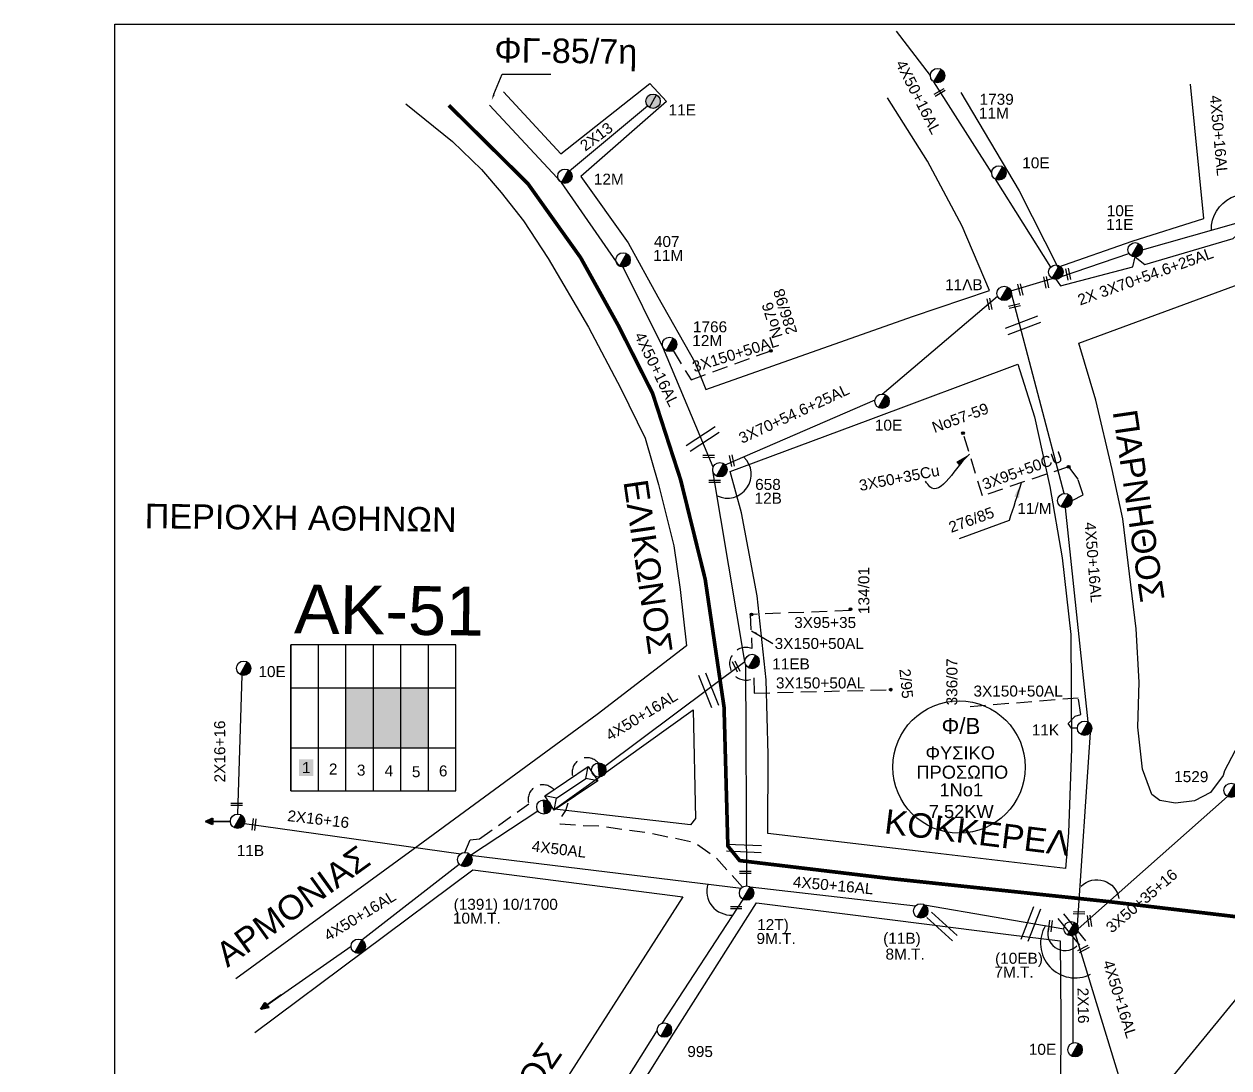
# Model space of a CAD drawing. Header units: millimetres. Extents: x 7657 to 9078, y 851 to 1875.
# Drawn here: x 7667.7 to 7864.9, y 1684.8 to 1855.7 of the extents above; entities that cross this region are included whole.
import ezdxf
from ezdxf import colors
from ezdxf.entities.mleader import LeaderData, LeaderLine
from ezdxf.enums import TextEntityAlignment as Align
from ezdxf.math import Vec2, Vec3

# ---------------------------------------------------------------- set-up
doc = ezdxf.new("R2010")
doc.units = ezdxf.units.MM
doc.linetypes.add('ACAD_ISO08W100', pattern=[36, 24, -3, 6, -3])
doc.linetypes.add('DASHED', pattern=[19.05, 12.7, -6.35])
for name, color, linetype in [('Eπιγραφές - Σχήματα', 7, 'Continuous'), ('Άγνωστα', 7, 'Continuous'), ('Ασφαλειοκιβώτια Χ.Τ 6 αναχωρήσεων', 7, 'Continuous'), ('Γέφυρες Εναέριου Δικτύου', 7, 'Continuous'), ('Γυμνά εναέρια ΧΤ (3Φ)   4x16AL', 7, 'Continuous'), ('Γυμνά εναέρια ΧΤ (3Φ)   4x50AL', 7, 'Continuous'), ('Γυμνά εναέρια ΧΤ και ΦΟΠ (3Φ)   4x50+16AL', 7, 'Continuous'), ('Επίτονοι', 7, 'Continuous'), ('Επιγραφές - Σχήματα', 7, 'Continuous'), ('Καλώδια ΧΤ   3x150+50AL', 7, 'DASHED'), ('Καλώδια ΧΤ   3x95+50CU', 7, 'DASHED'), ('Μηχανική τομή', 7, 'Continuous'), ('Στύλος Ξύλινος', 7, 'Continuous'), ('Στύλος Ξύλινος @ 1', 7, 'Continuous'), ('Στύλος ΦΜ', 7, 'Continuous'), ('Στύλος ΦΜ @ 1', 7, 'Continuous'), ('Συνδέσεις', 7, 'Continuous'), ('Συνεστραμμένα ΧΤ   3x70+54.6+25 AL', 7, 'SYN_LINE'), ('Τομή', 7, 'Continuous'), ('Υποσταθμός εναέριος 2 στύλων', 7, 'Continuous'), ('Υποσταθμός πόλεως', 7, 'Continuous'), ('Υπόβαθρο ΔΕΗ', 7, 'Continuous')]:
    doc.layers.add(name, color=color, linetype=linetype)
doc.styles.add('ar', font='ARIAL.TTF')
doc.styles.get("Standard").update_dxf_attribs({"font": 'ARIAL.TTF'})
doc.linetypes.add('SYN_LINE', pattern='A,0.5,-0.0001,["/\\/\\/\\/",Standard,S=0.1,R=0,X=0,Y=-0.05],-0.25', length=0.7501)
doc.dimstyles.new('ISO-25', dxfattribs={"dimtxt": 2.5, "dimasz": 2.5, "dimexe": 1.25, "dimexo": 0.625, "dimtad": 1, "dimtxsty": 'Standard', "dimcen": 2.5, "dimaunit": 2, "dimazin": 0, "dimtfac": 1, "dimtmove": 0, "dimatfit": 3, "dimfxl": 1, "dimarcsym": 0})

# ---------------------------------------------------------------- blocks, each defined once
blk = doc.blocks.new('ΥΠΑΡΧΩΝ ΤΣΙΜΕΝΤΕΝΙΟΣ ΣΤΥΛΟΣ')
at = {"layer": 'Στύλος ΦΜ'}
blk.add_hatch(color=7, dxfattribs=at).paths.add_polyline_path([(-1.29, -2.28, 0.574793), (2.62, 0, 0.268822), (1.3, 2.27)])
at = {"layer": 'Στύλος ΦΜ', "color": 7}
blk.add_line((-1.29, -2.28), (1.3, 2.27), dxfattribs=at)
blk.add_circle((0, 0), 2.62, dxfattribs=at)
at = {"layer": 'Στύλος ΦΜ', "flags": 4}
for tag, p in [('ΑΡΙΘΜΟΣ', (-4.68, 8.05)), ('ΤΥΠΟΣ', (-4.91, 3.03))]:
    blk.add_attdef(tag, p, '', height=4, dxfattribs=at)
blk = doc.blocks.new('ΥΠΑΡΧΩΝ ΞΥΛΙΝΟΣ ΣΤΥΛΟΣ')
at = {"layer": 'Στύλος Ξύλινος'}
h = blk.add_hatch(color=7, dxfattribs=at)
h.paths.add_polyline_path([(-2.62, 0, 0.270008), (-1.29, -2.28), (1.3, 2.27, 0.576266)])
h.paths.add_polyline_path([(-1.29, -2.28, 0.574793), (2.62, 0, 0.268822), (1.3, 2.27)])
at = {"layer": 'Στύλος Ξύλινος', "color": 7}
blk.add_line((-1.29, -2.28), (1.3, 2.27), dxfattribs=at)
blk.add_circle((0, 0), 2.62, dxfattribs=at)
at = {"layer": 'Στύλος Ξύλινος', "flags": 4}
for tag, p in [('ΑΡΙΘΜΟΣ', (-4.91, 8.6)), ('ΤΥΠΟΣ', (-4.85, 3.39))]:
    blk.add_attdef(tag, p, '', height=4, dxfattribs=at)
blk = doc.blocks.new('ΥΠΟΣΤΑΘΜΟΣ ΕΝΑΕΡΙΟΣ ΕΠΙ 2 ΣΤΥΛΩΝ')
at = {"layer": 'Υποσταθμός εναέριος 2 στύλων', "linetype": 'Continuous'}
for points in [[(-11.97, -2.11, 0.574793), (-8.45, -0.07, 0.268822), (-9.64, 1.98)], [(9.68, -2.15, 0.574793), (13.19, -0.1, 0.268822), (12.01, 1.95)]]:
    blk.add_hatch(color=256, dxfattribs=at).paths.add_polyline_path(points)
for p, q in [((-11.97, -2.11), (-9.64, 1.98)), ((9.68, -2.15), (12.01, 1.95))]:
    blk.add_line(p, q, dxfattribs=at)
for centre in [(-10.81, -0.07), (10.84, -0.1)]:
    blk.add_circle(centre, 2.36, dxfattribs=at)
at = {"layer": 'Υποσταθμός πόλεως', "linetype": 'Continuous', "ltscale": 40}
blk.add_lwpolyline([(-8.57, 2.82), (8.57, 2.82), (8.57, -2.82), (-8.57, -2.82)], close=True, dxfattribs=at)
for points in [[(-5.75, 0), (-8.57, 2.82)], [(-8.57, -2.82), (-5.75, 0)], [(-5.75, 0), (5.75, 0)], [(5.75, 0), (8.57, 2.82)], [(8.57, -2.82), (5.75, 0)]]:
    blk.add_lwpolyline(points, dxfattribs=at)
at = {"layer": 'Υποσταθμός εναέριος 2 στύλων', "ltscale": 40, "flags": 1}
for tag, p in [('ΜΕΤΑΣΧΗΜΑΤΙΣΜΟΣ', (14.09, 2.51)), ('ΙΣΧΥΣ', (14.07, -0.28)), ('ΑΡΙΘΜΟΣ', (14.19, -3))]:
    blk.add_attdef(tag, p, '', height=1.8, dxfattribs=at)
blk = doc.blocks.new('ΕΠΙΤΟΝΟΣ')
at = {"layer": 'Επίτονοι', "lineweight": 40, "ltscale": 40}
blk.add_hatch(color=256, dxfattribs=at).paths.add_polyline_path([(-1.13, 6.47), (0, 9.1), (1.13, 6.47)])
for p, q in [((-1.13, 6.47), (0, 9.1)), ((0, 9.1), (1.13, 6.47)), ((1.13, 6.47), (-1.13, 6.47)), ((-1.13, 6.47), (0, 6.47)), ((0, 6.47), (0, 0))]:
    blk.add_line(p, q, dxfattribs=at)
blk = doc.blocks.new('_ΣΥΝΔΕΣΗ')
at = {"layer": 'Συνδέσεις', "linetype": 'SYN_LINE', "ltscale": 40}
blk.add_hatch(color=256, dxfattribs=at).paths.add_polyline_path([(0.5, -0.01, 1), (-0.5, -0.01, 1)])
at = {"layer": 'Συνδέσεις'}
blk.add_circle((0, -0.01), 0.5, dxfattribs=at)
blk = doc.blocks.new('ΑΣΦΑΛΕΙΟΚΙΒΩΤΙΟ ΥΠΟΣΤΑΘΜΟΥ 6 ΑΝΑΧΩΡΗΣΕΩΝ')
at = {"layer": 'Ασφαλειοκιβώτια Χ.Τ 6 αναχωρήσεων', "ltscale": 40}
for p, q in [((-23.91, 27), (23.91, 27)), ((-9.83, 27), (-9.83, -27)), ((9.83, 27), (9.83, -27)), ((-23.91, 18), (23.91, 18)), ((-23.91, 9), (23.91, 9)), ((-23.91, 0), (23.91, 0)), ((-23.91, -9), (23.91, -9)), ((-23.91, -18), (23.91, -18))]:
    blk.add_line(p, q, dxfattribs=at)
at = {"layer": 'Ασφαλειοκιβώτια Χ.Τ 6 αναχωρήσεων'}
blk.add_lwpolyline([(-23.91, -27), (23.91, -27), (23.91, 27), (-23.91, 27)], close=True, dxfattribs=at)
for s, p in [('1', (-18.15, 23.4)), ('2', (-18.6, 14.58)), ('3', (-18.97, 5.42)), ('4', (-19.17, -3.64)), ('5', (-19.48, -12.57)), ('6', (-19.22, -21.43))]:
    blk.add_text(s, height=3.6, rotation=270, dxfattribs=at).set_placement(p)
at = {"layer": 'Ασφαλειοκιβώτια Χ.Τ 6 αναχωρήσεων', "ltscale": 40}
for tag, height, p in [('ΟΝΟΜΑ', 5, (-0.27, 31.68)), ('ΚΕΙΜΕΝΟ 1', 2, (16.95, 22.41)), ('ΚΕΙΜΕΝΟ 2', 2, (16.95, 13.71)), ('ΚΕΙΜΕΝΟ 3', 2, (16.95, 4.31)), ('ΚΕΙΜΕΝΟ 4', 2, (16.95, -4.67)), ('ΚΕΙΜΕΝΟ 5', 2, (16.95, -13.51)), ('ΚΕΙΜΕΝΟ 6', 2, (16.95, -22.43)), ('ΣΧ', 2, (-0.21, -29.21))]:
    blk.add_attdef(tag, text='', height=height, dxfattribs=at).set_placement(p, align=Align.MIDDLE_CENTER)
blk = doc.blocks.new('ΜΗΧΑΝΙΚΗ ΤΟΜΗ')
at = {"layer": 'Μηχανική τομή', "ltscale": 40}
for p, q in [((-1.89, 0.78), (1.89, 0.78)), ((1.89, 0), (-1.89, 0))]:
    blk.add_line(p, q, dxfattribs=at)
blk = doc.blocks.new('ΤΟΜΗ')
at = {"layer": 'Τομή', "ltscale": 40}
for p, q in [((-5.68, 0), (5.68, 0)), ((5.68, -2.33), (-5.68, -2.33))]:
    blk.add_line(p, q, dxfattribs=at)

msp = doc.modelspace()

# ---------------------------------------------------------------- hatches: boundary and pattern name
at = {"layer": 'Ασφαλειοκιβώτια Χ.Τ 6 αναχωρήσεων'}
for color, points in [(1, [(7720.42, 1747.05), (7720.42, 1737.23), (7724.92, 1737.23), (7724.92, 1747.05)]), (2, [(7724.92, 1747.05), (7724.92, 1737.23), (7729.42, 1737.23), (7729.42, 1747.05)]), (85, [(7729.42, 1747.05), (7729.42, 1737.23), (7733.92, 1737.23), (7733.92, 1747.05)]), (27, [(7712.76, 1732.61), (7715.07, 1732.61), (7715.07, 1735.32), (7712.76, 1735.32)])]:
    msp.add_hatch(color=color, dxfattribs=at).paths.add_polyline_path(points)

# ---------------------------------------------------------------- linework, layer by layer
at = {"layer": 'Eπιγραφές - Σχήματα'}
msp.add_lwpolyline([(7828.95, 1774.42), (7820.79, 1771.42)], dxfattribs=at)
at = {"layer": 'Eπιγραφές - Σχήματα', "color": 27, "linetype": 'DASHED', "ltscale": 0.2}
msp.add_arc((7759.84, 1733.18), 2.41, 40.4983, 197.5401, dxfattribs=at)
at = {"layer": 'Άγνωστα', "color": 2}
msp.add_lwpolyline([(7757, 1831.69), (7769.78, 1842.31)], dxfattribs=at)
at = {"layer": 'Άγνωστα', "color": 1, "linetype": 'DASHED', "ltscale": 0.2}
msp.add_lwpolyline([(7824.6, 1778.46), (7821.41, 1788.74)], dxfattribs=at)
at = {"layer": 'Άγνωστα', "color": 30, "linetype": 'DASHED', "ltscale": 0.2}
msp.add_lwpolyline([(7802.98, 1759.68), (7787.01, 1759.05)], dxfattribs=at)
at = {"layer": 'Άγνωστα', "color": 1}
for points in [[(7703.39, 1749.1), (7702.68, 1726.36)], [(7840.27, 1707.6), (7864.72, 1729.23)], [(7703.8, 1724.81), (7739.2, 1719.87)]]:
    msp.add_lwpolyline(points, dxfattribs=at)
at = {"layer": 'Άγνωστα', "color": 2, "linetype": 'DASHED', "ltscale": 0.2}
msp.add_lwpolyline([(7739.88, 1720.09), (7740.75, 1722.17), (7742.25, 1722.29), (7750.34, 1728.03)], dxfattribs=at)
at = {"layer": 'Άγνωστα', "color": 85, "linetype": 'DASHED', "ltscale": 0.2, "flags": 128}
msp.add_lwpolyline([(7785.3, 1714.39), (7781.07, 1719.14), (7777.49, 1721.67), (7770.46, 1723.17), (7761.79, 1724.38), (7759.25, 1724.42), (7755.5, 1724.72), (7755.55, 1725.71), (7756.42, 1726.95), (7756.92, 1728.63)], dxfattribs=at)
at = {"layer": 'Άγνωστα'}
msp.add_lwpolyline([(7849.72, 1676.05), (7871.31, 1702.38)], dxfattribs=at)
at = {"layer": 'Άγνωστα', "color": 2, "linetype": 'DASHED', "ltscale": 0.2}
msp.add_arc((7752.64, 1728.75), 2.41, 40.4983, 197.5401, dxfattribs=at)
at = {"layer": 'Γέφυρες Εναέριου Δικτύου'}
for points in [[(7862.05, 1821.95, -1.119431), (7873.65, 1820.78, 1.525443)], [(7781.15, 1778.48, 0.855796), (7785.56, 1784.78, 2.35207)], [(7840.74, 1714.57, -0.607233), (7846.93, 1712.56, 0.846073)], [(7779.64, 1714.9, 0.523502), (7783.66, 1709.84, -0.032415)], [(7834.91, 1708.12, 0.748361), (7842.27, 1700.13, 3.104817)], [(7835.5, 1708.02, 0.814905), (7840.06, 1704.79, 2.136876)]]:
    msp.add_lwpolyline(points, format="xyb", dxfattribs=at)
at = {"layer": 'Γυμνά εναέρια ΧΤ (3Φ)   4x16AL', "color": 85}
msp.add_lwpolyline([(7839.38, 1706.32), (7839.39, 1688.91)], dxfattribs=at)
at = {"layer": 'Γυμνά εναέρια ΧΤ (3Φ)   4x50AL', "color": 2}
msp.add_lwpolyline([(7740.81, 1719.63), (7785.12, 1714.23)], dxfattribs=at)
at = {"layer": 'Γυμνά εναέρια ΧΤ και ΦΟΠ (3Φ)   4x50+16AL', "color": 151}
for points in [[(7816.06, 1847.25), (7810.52, 1854.53)], [(7826.1, 1831.32), (7816.66, 1846.22)], [(7835.77, 1815.91), (7826.7, 1830.29)]]:
    msp.add_lwpolyline(points, dxfattribs=at)
at = {"layer": 'Γυμνά εναέρια ΧΤ και ΦΟΠ (3Φ)   4x50+16AL', "color": 2}
for points in [[(7755.67, 1829.75), (7743.91, 1842.43)], [(7765.19, 1816.06), (7755.67, 1829.75)], [(7772.29, 1802.79), (7765.77, 1815.91)], [(7780.53, 1783.17), (7772.29, 1802.79)], [(7785.4, 1712.4), (7772.12, 1692.1)], [(7771.35, 1691), (7758.53, 1670.56)]]:
    msp.add_lwpolyline(points, dxfattribs=at)
at = {"layer": 'Γυμνά εναέρια ΧΤ και ΦΟΠ (3Φ)   4x50+16AL', "color": 1}
for points in [[(7837.95, 1778.85), (7829.32, 1811.6)], [(7841.89, 1741.44), (7838.19, 1776.51)], [(7840.12, 1708.18), (7842.26, 1739.73)], [(7740.81, 1719.63), (7751.84, 1726.87)], [(7723.01, 1705.75), (7738.95, 1718.18)], [(7709.88, 1696.76), (7721.25, 1704.73)]]:
    msp.add_lwpolyline(points, dxfattribs=at)
at = {"layer": 'Γυμνά εναέρια ΧΤ και ΦΟΠ (3Φ)   4x50+16AL', "color": 30}
for points in [[(7785.71, 1751.34), (7780.46, 1782.53)], [(7785.82, 1750.84), (7785.97, 1714.6)]]:
    msp.add_lwpolyline(points, dxfattribs=at)
at = {"layer": 'Γυμνά εναέρια ΧΤ και ΦΟΠ (3Φ)   4x50+16AL', "color": 27}
msp.add_lwpolyline([(7762.77, 1734.23), (7785.71, 1751.34)], dxfattribs=at)
at = {"layer": 'Γυμνά εναέρια ΧΤ και ΦΟΠ (3Φ)   4x50+16AL', "color": 85}
for points in [[(7786.56, 1714.45), (7813.64, 1711.33)], [(7815.08, 1711.53), (7837.92, 1707.6)], [(7849.13, 1676.21), (7839.83, 1706.68)]]:
    msp.add_lwpolyline(points, dxfattribs=at)
at = {"layer": 'Επιγραφές - Σχήματα'}
msp.add_lwpolyline([(7682.58, 1855.69), (8838.35, 1855.69), (8838.35, 851.26), (7682.58, 851.26)], close=True, dxfattribs=at)
at = {"layer": 'Επιγραφές - Σχήματα', "color": 202}
msp.add_circle((7820.76, 1734.06), 10.83, dxfattribs=at)
at = {"layer": 'Καλώδια ΧΤ   3x150+50AL', "color": 2, "ltscale": 0.2}
msp.add_lwpolyline([(7773.97, 1802.23), (7776.89, 1797.45), (7789.97, 1802.2)], dxfattribs=at)
at = {"layer": 'Καλώδια ΧΤ   3x150+50AL', "color": 30, "ltscale": 0.2}
for points in [[(7786.56, 1759.04), (7786.86, 1753.47)], [(7787.2, 1748.64), (7787.25, 1746.15), (7809.57, 1746.73)]]:
    msp.add_lwpolyline(points, dxfattribs=at)
at = {"layer": 'Καλώδια ΧΤ   3x150+50AL', "color": 1, "ltscale": 0.2}
msp.add_lwpolyline([(7840.13, 1740.42), (7839.15, 1740.41), (7838.63, 1741.19), (7839.76, 1742.39), (7840.69, 1742.66), (7840.28, 1745.35), (7821.69, 1743.86)], dxfattribs=at)
at = {"layer": 'Καλώδια ΧΤ   3x150+50AL', "color": 30, "ltscale": 0.2}
msp.add_arc((7785.88, 1750.97), 2.68, 68.6663, 299.4445, dxfattribs=at)
at = {"layer": 'Καλώδια ΧΤ   3x95+50CU', "color": 1, "ltscale": 0.2}
msp.add_lwpolyline([(7839.25, 1777.68), (7841.08, 1778.65), (7840.24, 1781.17), (7838.7, 1783.22), (7824.6, 1778.46)], dxfattribs=at)
at = {"layer": 'Συνεστραμμένα ΧΤ   3x70+54.6+25 AL', "color": 30, "ltscale": 20}
for points in [[(7849.58, 1817.56), (7851.18, 1816.34), (7865.62, 1820.58), (7867.47, 1822.3)], [(7808.16, 1795.12), (7827.05, 1811.16)], [(7782.48, 1783.54), (7807.01, 1794.2)]]:
    msp.add_lwpolyline(points, dxfattribs=at)
at = {"layer": 'Συνεστραμμένα ΧΤ   3x70+54.6+25 AL', "color": 151, "ltscale": 20}
msp.add_lwpolyline([(7850.75, 1818.74), (7866.88, 1823.32)], dxfattribs=at)
at = {"layer": 'Συνεστραμμένα ΧΤ   3x70+54.6+25 AL', "color": 151, "ltscale": 15}
msp.add_lwpolyline([(7837.55, 1814.38), (7848.57, 1818.13)], dxfattribs=at)
at = {"layer": 'Συνεστραμμένα ΧΤ   3x70+54.6+25 AL', "color": 30, "ltscale": 15}
msp.add_lwpolyline([(7836.6, 1813.91), (7837.38, 1812.85), (7849.21, 1815.95), (7849.58, 1817.56)], dxfattribs=at)
at = {"layer": 'Συνεστραμμένα ΧΤ   3x70+54.6+25 AL', "color": 30, "ltscale": 8}
msp.add_lwpolyline([(7829.24, 1812.03), (7836.02, 1814.06)], dxfattribs=at)
at = {"layer": 'Υπόβαθρο ΔΕΗ'}
for points in [[(7746.2, 1844.57), (7755.61, 1834.42), (7770.17, 1845.96), (7772.89, 1843), (7758.88, 1830.76), (7766.61, 1819.86), (7771.44, 1811.05), (7777.52, 1800.36), (7779.33, 1795.89), (7813.13, 1807.81), (7825.75, 1812.08), (7821.26, 1822.62), (7815.57, 1833.26), (7809.06, 1843.6)], [(7821.06, 1844.48), (7830.61, 1828.4), (7836.93, 1815.88), (7849.1, 1820.13), (7860.82, 1823.86), (7858.63, 1845.87)], [(7730.23, 1842.61), (7737.84, 1836.45), (7742.59, 1831.87), (7745.84, 1828.14), (7749.46, 1823.49), (7753.5, 1817.33), (7760.11, 1806.07), (7765.42, 1796.01), (7769.4, 1787.89), (7771.58, 1780.34), (7774.07, 1770.25), (7775.12, 1763.13), (7776.14, 1753.92), (7761.55, 1742.69), (7731.44, 1720.55), (7702.39, 1699.4)], [(7840.35, 1803.46), (7866.87, 1813.22), (7898.7, 1797.74), (7877.69, 1759.1), (7864.19, 1733.44), (7864.01, 1732.65), (7861.89, 1729.87), (7859.28, 1728.52), (7856.21, 1728.17), (7853.63, 1728.6), (7852.29, 1729.55), (7850.81, 1733.71), (7850, 1740.6), (7850.26, 1747.96), (7849.77, 1756.69), (7847.57, 1774.68), (7845.82, 1782.76), (7843.17, 1794.11), (7840.35, 1803.46)], [(7789.46, 1723.2), (7789.51, 1736.14), (7789.2, 1748.35), (7787.74, 1762.07), (7785.18, 1775.69), (7783.3, 1782.42), (7805.89, 1790.87), (7830.36, 1800), (7833.12, 1791.41), (7835.63, 1779.97), (7837.66, 1768.33), (7839.07, 1755.76), (7839.17, 1737.09), (7838.7, 1723.31), (7838.18, 1717.48), (7815.95, 1720.07), (7789.46, 1723.2)], [(7754.55, 1727.16), (7777.22, 1743.44), (7777.64, 1725.64), (7776.8, 1724.62), (7754.55, 1727.16), (7754.55, 1727.16)], [(7705.49, 1690.58), (7741.21, 1717.26), (7775.55, 1712.82), (7748.52, 1670.5), (7691.88, 1595.6), (7667.74, 1612.77)], [(7739.78, 1637.98), (7754.38, 1658.33), (7763.99, 1674.39), (7774.07, 1690.52), (7787.61, 1711.81), (7805.14, 1709.66), (7828.87, 1706.67), (7837.32, 1705.59), (7837.41, 1692.91), (7837.34, 1680.97), (7816.29, 1647.42), (7793.23, 1610.79), (7766.92, 1626.48), (7739.78, 1637.98)]]:
    msp.add_lwpolyline(points, dxfattribs=at)
at = {"layer": 'Υπόβαθρο ΔΕΗ', "color": 1, "linetype": 'ACAD_ISO08W100', "ltscale": 0.4, "const_width": 0.6, "flags": 128}
msp.add_lwpolyline([(7737.26, 1842.38), (7750.2, 1829.56), (7758.82, 1817.46), (7765, 1806.33), (7770.6, 1795.24), (7775.19, 1781.09), (7779.21, 1764.82), (7782.3, 1743.87), (7782.92, 1721.14), (7784.85, 1718.75), (7809.01, 1715.86), (7845.26, 1712.03), (7877.67, 1708.19), (7942.78, 1703.79), (7972.61, 1718.55), (8010.33, 1737.81), (8043.54, 1755.16), (8090.61, 1780), (8117.62, 1794.59), (8147.21, 1811.2), (8175.83, 1827.57), (8189.8, 1835.46), (8201.64, 1815.12), (8224.57, 1775.17), (8253.35, 1727.16), (8282.58, 1743.35)], dxfattribs=at)

# ---------------------------------------------------------------- block references
at = {"layer": 'Ασφαλειοκιβώτια Χ.Τ 6 αναχωρήσεων', "xscale": 0.5, "yscale": 0.5, "zscale": 0.5, "rotation": 90}
msp.add_blockref('ΑΣΦΑΛΕΙΟΚΙΒΩΤΙΟ ΥΠΟΣΤΑΘΜΟΥ 6 ΑΝΑΧΩΡΗΣΕΩΝ', (7724.92, 1742.14), dxfattribs=at)
at = {"layer": 'Επίτονοι'}
for p, xscale, yscale, zscale, rotation in [((7701.5, 1725.21), 0.4499999999994244, 0.4499999999994244, 0.4499999999994244, 90.72389844495012), ((7709.88, 1696.76), 0.4499999999996063, 0.4499999999996063, 0.4499999999996063, 124.6047937791192)]:
    msp.add_blockref('ΕΠΙΤΟΝΟΣ', p, dxfattribs=dict(at, xscale=xscale, yscale=yscale, zscale=zscale, rotation=rotation))
at = {"layer": 'Μηχανική τομή'}
for p, xscale, yscale, zscale, rotation in [((7817.69, 1844.33), 0.5000000000001216, 0.5000000000001216, 0.5000000000001216, 30.23059907913845), ((7835.23, 1813.45), 0.5000000000000325, 0.5000000000000325, 0.5000000000000325, 101.7278100329558), ((7838.81, 1814.79), 0.5000000000000325, 0.5000000000000325, 0.5000000000000325, 101.7278100329558), ((7830.98, 1812.25), 0.5000000000000325, 0.5000000000000325, 0.5000000000000325, 101.7278100329558), ((7825.91, 1809.89), 0.5000000000000325, 0.5000000000000325, 0.5000000000000325, 101.7278100329558), ((7829.87, 1809.34), 0.5000000000000766, 0.5000000000000766, 0.5000000000000766, 13.19762340704691), ((7779.77, 1784.71), 0.5000000000000142, 0.5000000000000142, 0.5000000000000142, 359.6233372291571), ((7783.74, 1784.24), 0.5000000000000325, 0.5000000000000325, 0.5000000000000325, 101.7278100329558), ((7780.75, 1780.64), 0.5000000000000142, 0.5000000000000142, 0.5000000000000142, 359.6233372291571), ((7784.1, 1750.43), 0.5000000000000829, 0.5000000000000829, 0.5000000000000829, 295.1546891356452), ((7705.57, 1724.63), 0.5000000000000079, 0.5000000000000079, 0.5000000000000079, 82.69534825330865), ((7840.4, 1710.02), 0.5000000000000044, 0.5000000000000044, 0.5000000000000044, 358.2920023255913), ((7841.93, 1708.83), 0.5000000000001417, 0.5000000000001417, 0.5000000000001417, 278.5416146715117), ((7835.89, 1708.02), 0.500000000000028, 0.500000000000028, 0.500000000000028, 82.84739083392587), ((7841.24, 1704.1), 0.5000000000000169, 0.5000000000000169, 0.5000000000000169, 27.53551362971818)]:
    msp.add_blockref('ΜΗΧΑΝΙΚΗ ΤΟΜΗ', p, dxfattribs=dict(at, xscale=xscale, yscale=yscale, zscale=zscale, rotation=rotation))
at = {"layer": 'Μηχανική τομή', "xscale": 0.5, "yscale": 0.5, "zscale": 0.5}
for p in [(7702.53, 1727.78), (7785.79, 1716.63), (7784.29, 1710.84)]:
    msp.add_blockref('ΜΗΧΑΝΙΚΗ ΤΟΜΗ', p, dxfattribs=at)
at = {"layer": 'Στύλος Ξύλινος @ 1', "ltscale": 40}
ref = msp.add_blockref('ΥΠΑΡΧΩΝ ΞΥΛΙΝΟΣ ΣΤΥΛΟΣ', (7770.68, 1843.06), dxfattribs=dict(at, xscale=0.4499999999998181, yscale=0.4499999999998181, zscale=0.4499999999998181))
ref.add_attrib('ΤΥΠΟΣ', '11E', (7773.21, 1840.74), dxfattribs={"layer": 'Στύλος Ξύλινος', "height": 1.8, "flags": 4})
at = {"layer": 'Στύλος ΦΜ @ 1', "ltscale": 40}
ref = msp.add_blockref('ΥΠΑΡΧΩΝ ΤΣΙΜΕΝΤΕΝΙΟΣ ΣΤΥΛΟΣ', (7817.24, 1847.25), dxfattribs=dict(at, xscale=0.4499999999998181, yscale=0.4499999999998181, zscale=0.4499999999998181))
ref.add_attrib('ΤΥΠΟΣ', '11M', (7824.01, 1840.22), dxfattribs={"layer": 'Στύλος ΦΜ', "height": 1.8, "flags": 4})
ref.add_attrib('ΑΡΙΘΜΟΣ', '1739', (7824.12, 1842.48), dxfattribs={"layer": 'Στύλος ΦΜ', "height": 1.8, "flags": 4})
ref = msp.add_blockref('ΥΠΑΡΧΩΝ ΤΣΙΜΕΝΤΕΝΙΟΣ ΣΤΥΛΟΣ', (7827.28, 1831.32), dxfattribs=dict(at, xscale=0.4499999999998181, yscale=0.4499999999998181, zscale=0.4499999999998181))
ref.add_attrib('ΤΥΠΟΣ', '10E', (7831.11, 1832.07), dxfattribs={"layer": 'Στύλος ΦΜ', "height": 1.8, "flags": 4})
ref = msp.add_blockref('ΥΠΑΡΧΩΝ ΤΣΙΜΕΝΤΕΝΙΟΣ ΣΤΥΛΟΣ', (7756.25, 1830.78), dxfattribs=dict(at, xscale=0.4499999999998181, yscale=0.4499999999998181, zscale=0.4499999999998181))
ref.add_attrib('ΤΥΠΟΣ', '12M', (7760.99, 1829.4), dxfattribs={"layer": 'Στύλος ΦΜ', "height": 1.8, "flags": 4})
ref = msp.add_blockref('ΥΠΑΡΧΩΝ ΤΣΙΜΕΝΤΕΝΙΟΣ ΣΤΥΛΟΣ', (7849.58, 1818.74), dxfattribs=dict(at, xscale=0.4499999999998181, yscale=0.4499999999998181, zscale=0.4499999999998181))
ref.add_attrib('ΤΥΠΟΣ', '11E', (7844.83, 1821.98), dxfattribs={"layer": 'Στύλος ΦΜ', "height": 1.8, "flags": 4})
ref.add_attrib('ΑΡΙΘΜΟΣ', '10E', (7844.94, 1824.24), dxfattribs={"layer": 'Στύλος ΦΜ', "height": 1.8, "flags": 4})
ref = msp.add_blockref('ΥΠΑΡΧΩΝ ΤΣΙΜΕΝΤΕΝΙΟΣ ΣΤΥΛΟΣ', (7765.77, 1817.08), dxfattribs=dict(at, xscale=0.4499999999998181, yscale=0.4499999999998181, zscale=0.4499999999998181))
ref.add_attrib('ΤΥΠΟΣ', '11M', (7770.71, 1816.93), dxfattribs={"layer": 'Στύλος ΦΜ', "height": 1.8, "flags": 4})
ref.add_attrib('ΑΡΙΘΜΟΣ', '407', (7770.82, 1819.19), dxfattribs={"layer": 'Στύλος ΦΜ', "height": 1.8, "flags": 4})
at = {"layer": 'Στύλος ΦΜ @ 1', "ltscale": 40, "xscale": 0.4499999999998181, "yscale": 0.4499999999998181, "zscale": 0.4499999999998181}
for p in [(7836.6, 1815.08), (7722.43, 1704.73)]:
    msp.add_blockref('ΥΠΑΡΧΩΝ ΤΣΙΜΕΝΤΕΝΙΟΣ ΣΤΥΛΟΣ', p, dxfattribs=at)
at = {"layer": 'Στύλος ΦΜ @ 1', "ltscale": 40}
ref = msp.add_blockref('ΥΠΑΡΧΩΝ ΤΣΙΜΕΝΤΕΝΙΟΣ ΣΤΥΛΟΣ', (7828.14, 1811.6), dxfattribs=dict(at, xscale=0.4499999999998181, yscale=0.4499999999998181, zscale=0.4499999999998181))
ref.add_attrib('ΤΥΠΟΣ', '11ΛB', (7818.47, 1812.12), dxfattribs={"layer": 'Στύλος ΦΜ', "height": 1.8, "flags": 4})
ref = msp.add_blockref('ΥΠΑΡΧΩΝ ΤΣΙΜΕΝΤΕΝΙΟΣ ΣΤΥΛΟΣ', (7773.38, 1803.25), dxfattribs=dict(at, xscale=0.4499999999998181, yscale=0.4499999999998181, zscale=0.4499999999998181))
ref.add_attrib('ΤΥΠΟΣ', '12M', (7777.1, 1802.97), dxfattribs={"layer": 'Στύλος ΦΜ', "height": 1.8, "flags": 4})
ref.add_attrib('ΑΡΙΘΜΟΣ', '1766', (7777.21, 1805.23), dxfattribs={"layer": 'Στύλος ΦΜ', "height": 1.8, "flags": 4})
ref = msp.add_blockref('ΥΠΑΡΧΩΝ ΤΣΙΜΕΝΤΕΝΙΟΣ ΣΤΥΛΟΣ', (7808.16, 1793.94), dxfattribs=dict(at, xscale=0.4499999999998181, yscale=0.4499999999998181, zscale=0.4499999999998181))
ref.add_attrib('ΤΥΠΟΣ', '10E', (7806.98, 1789.13), dxfattribs={"layer": 'Στύλος ΦΜ', "height": 1.8, "flags": 4})
ref = msp.add_blockref('ΥΠΑΡΧΩΝ ΤΣΙΜΕΝΤΕΝΙΟΣ ΣΤΥΛΟΣ', (7781.63, 1782.73), dxfattribs=dict(at, xscale=0.4499999999998181, yscale=0.4499999999998181, zscale=0.4499999999998181))
ref.add_attrib('ΤΥΠΟΣ', '12B', (7787.29, 1777.17), dxfattribs={"layer": 'Στύλος ΦΜ', "height": 1.8, "flags": 4})
ref.add_attrib('ΑΡΙΘΜΟΣ', '658', (7787.39, 1779.43), dxfattribs={"layer": 'Στύλος ΦΜ', "height": 1.8, "flags": 4})
ref = msp.add_blockref('ΥΠΑΡΧΩΝ ΤΣΙΜΕΝΤΕΝΙΟΣ ΣΤΥΛΟΣ', (7838.07, 1777.68), dxfattribs=dict(at, xscale=0.4499999999998181, yscale=0.4499999999998181, zscale=0.4499999999998181))
ref.add_attrib('ΤΥΠΟΣ', '11/M', (7830.3, 1775.51), dxfattribs={"layer": 'Στύλος ΦΜ', "height": 1.8, "flags": 4})
ref = msp.add_blockref('ΥΠΑΡΧΩΝ ΤΣΙΜΕΝΤΕΝΙΟΣ ΣΤΥΛΟΣ', (7703.68, 1750.24), dxfattribs=dict(at, xscale=0.4499999999998181, yscale=0.4499999999998181, zscale=0.4499999999998181))
ref.add_attrib('ΤΥΠΟΣ', '10E', (7706.09, 1748.79), dxfattribs={"layer": 'Στύλος ΦΜ', "height": 1.8, "flags": 4})
ref = msp.add_blockref('ΥΠΑΡΧΩΝ ΤΣΙΜΕΝΤΕΝΙΟΣ ΣΤΥΛΟΣ', (7786.89, 1751.34), dxfattribs=dict(at, xscale=0.4499999999998181, yscale=0.4499999999998181, zscale=0.4499999999998181))
ref.add_attrib('ΤΥΠΟΣ', '11EB', (7790.18, 1750.05), dxfattribs={"layer": 'Στύλος ΦΜ', "height": 1.8, "flags": 4})
ref = msp.add_blockref('ΥΠΑΡΧΩΝ ΤΣΙΜΕΝΤΕΝΙΟΣ ΣΤΥΛΟΣ', (7841.31, 1740.42), dxfattribs=dict(at, xscale=0.4499999999998181, yscale=0.4499999999998181, zscale=0.4499999999998181))
ref.add_attrib('ΤΥΠΟΣ', '11K', (7832.66, 1739.23), dxfattribs={"layer": 'Στύλος ΦΜ', "height": 1.8, "flags": 4})
ref = msp.add_blockref('ΥΠΑΡΧΩΝ ΤΣΙΜΕΝΤΕΝΙΟΣ ΣΤΥΛΟΣ', (7865.3, 1730.25), dxfattribs=dict(at, xscale=0.4499999999998181, yscale=0.4499999999998181, zscale=0.4499999999998181))
ref.add_attrib('ΤΥΠΟΣ', '1529', (7855.97, 1731.59), dxfattribs={"layer": 'Στύλος ΦΜ', "height": 1.8, "flags": 4})
ref = msp.add_blockref('ΥΠΑΡΧΩΝ ΤΣΙΜΕΝΤΕΝΙΟΣ ΣΤΥΛΟΣ', (7702.68, 1725.18), dxfattribs=dict(at, xscale=0.4499999999998181, yscale=0.4499999999998181, zscale=0.4499999999998181))
ref.add_attrib('ΤΥΠΟΣ', '11B', (7702.55, 1719.49), dxfattribs={"layer": 'Στύλος ΦΜ', "height": 1.8, "flags": 4})
ref = msp.add_blockref('ΥΠΑΡΧΩΝ ΤΣΙΜΕΝΤΕΝΙΟΣ ΣΤΥΛΟΣ', (7739.88, 1718.91), dxfattribs=dict(at, xscale=0.4499999999998181, yscale=0.4499999999998181, zscale=0.4499999999998181))
ref.add_attrib('ΤΥΠΟΣ', '10M.T.', (7737.93, 1708.42), dxfattribs={"layer": 'Στύλος ΦΜ', "height": 1.8, "flags": 4})
ref.add_attrib('ΑΡΙΘΜΟΣ', '(1391) 10/1700', (7738.04, 1710.69), dxfattribs={"layer": 'Στύλος ΦΜ', "height": 1.8, "flags": 4})
ref = msp.add_blockref('ΥΠΑΡΧΩΝ ΤΣΙΜΕΝΤΕΝΙΟΣ ΣΤΥΛΟΣ', (7785.98, 1713.43), dxfattribs=dict(at, xscale=0.4499999999998181, yscale=0.4499999999998181, zscale=0.4499999999998181))
ref.add_attrib('ΤΥΠΟΣ', '9M.T.', (7787.61, 1705.1), dxfattribs={"layer": 'Στύλος ΦΜ', "height": 1.8, "flags": 4})
ref.add_attrib('ΑΡΙΘΜΟΣ', '12T)', (7787.72, 1707.36), dxfattribs={"layer": 'Στύλος ΦΜ', "height": 1.8, "flags": 4})
ref = msp.add_blockref('ΥΠΑΡΧΩΝ ΤΣΙΜΕΝΤΕΝΙΟΣ ΣΤΥΛΟΣ', (7814.49, 1710.51), dxfattribs=dict(at, xscale=0.4499999999998181, yscale=0.4499999999998181, zscale=0.4499999999998181))
ref.add_attrib('ΤΥΠΟΣ', '8M.T.', (7808.72, 1702.54), dxfattribs={"layer": 'Στύλος ΦΜ', "height": 1.8, "flags": 4})
ref.add_attrib('ΑΡΙΘΜΟΣ', '(11B)', (7808.34, 1705.14), dxfattribs={"layer": 'Στύλος ΦΜ', "height": 1.8, "flags": 4})
ref = msp.add_blockref('ΥΠΑΡΧΩΝ ΤΣΙΜΕΝΤΕΝΙΟΣ ΣΤΥΛΟΣ', (7839.09, 1707.6), dxfattribs=dict(at, xscale=0.4499999999998181, yscale=0.4499999999998181, zscale=0.4499999999998181))
ref.add_attrib('ΤΥΠΟΣ', '7M.T.', (7826.55, 1699.6), dxfattribs={"layer": 'Στύλος ΦΜ', "height": 1.8, "flags": 4})
ref.add_attrib('ΑΡΙΘΜΟΣ', '(10EB)', (7826.66, 1701.86), dxfattribs={"layer": 'Στύλος ΦΜ', "height": 1.8, "flags": 4})
ref = msp.add_blockref('ΥΠΑΡΧΩΝ ΤΣΙΜΕΝΤΕΝΙΟΣ ΣΤΥΛΟΣ', (7772.53, 1691), dxfattribs=dict(at, xscale=0.4499999999998181, yscale=0.4499999999998181, zscale=0.4499999999998181))
ref.add_attrib('ΤΥΠΟΣ', '995', (7776.28, 1686.59), dxfattribs={"layer": 'Στύλος ΦΜ', "height": 1.8, "flags": 4})
ref = msp.add_blockref('ΥΠΑΡΧΩΝ ΤΣΙΜΕΝΤΕΝΙΟΣ ΣΤΥΛΟΣ', (7839.75, 1687.79), dxfattribs=dict(at, xscale=0.4499999999998181, yscale=0.4499999999998181, zscale=0.4499999999998181))
ref.add_attrib('ΤΥΠΟΣ', '10E', (7832.18, 1686.95), dxfattribs={"layer": 'Στύλος ΦΜ', "height": 1.8, "flags": 4})
at = {"layer": 'Συνδέσεις', "xscale": 0.4499999999998181, "yscale": 0.4499999999998181, "zscale": 0.4499999999998181}
for p in [(7789.97, 1802.2), (7821.41, 1788.74), (7838.7, 1783.23), (7786.79, 1759.05), (7802.98, 1759.91), (7809.57, 1746.73)]:
    msp.add_blockref('_ΣΥΝΔΕΣΗ', p, dxfattribs=at)
at = {"layer": 'Τομή'}
for p, xscale, yscale, zscale, rotation in [((7831, 1806.91), 0.5000000000001975, 0.5000000000001975, 0.5000000000001975, 20.73754430175236), ((7778.49, 1788.25), 0.4999999999999376, 0.4999999999999376, 0.4999999999999376, 33.26216250606688), ((7780.33, 1746.84), 0.5000000000000723, 0.5000000000000723, 0.5000000000000723, 291.8330601876096), ((7785.57, 1721.33), 0.5000000000002667, 0.5000000000002667, 0.5000000000002667, 357.3916611473867), ((7818.35, 1708.4), 0.5000000000001958, 0.5000000000001958, 0.5000000000001958, 317.7500776995883), ((7833.06, 1708.14), 0.500000000000077, 0.500000000000077, 0.500000000000077, 248.8750388497886), ((7839.66, 1707.82), 0.5000000000002007, 0.5000000000002007, 0.5000000000002007, 309.2381364474221)]:
    msp.add_blockref('ΤΟΜΗ', p, dxfattribs=dict(at, xscale=xscale, yscale=yscale, zscale=zscale, rotation=rotation))
at = {"layer": 'Υποσταθμός εναέριος 2 στύλων', "xscale": 0.4999999999999076, "yscale": 0.4999999999999076, "zscale": 0.4999999999999076, "rotation": 34.08534332999447}
msp.add_blockref('ΥΠΟΣΤΑΘΜΟΣ ΕΝΑΕΡΙΟΣ ΕΠΙ 2 ΣΤΥΛΩΝ', (7757.28, 1730.58), dxfattribs=at)

# ---------------------------------------------------------------- texts
at = {"layer": 'Eπιγραφές - Σχήματα', "attachment_point": 1}
for s, insert, char_height, width, rotation in [('ΦΓ-85/7η', (7744.74, 1853.45), 4, 40.8874, 359.3062), ('2X13', (7758.51, 1836.22), 1.8, 6.8078, 36.9321), ('286/98', (7792.59, 1804.67), 1.8, 6.8078, 107.3121), ('No76', (7790.21, 1804.05), 1.8, 6.8078, 107.3121), ('ΠΑΡΝΗΘΟΣ', (7849.85, 1792.82), 4, 40.8874, 278.3054), ('ΕΛΙΚΩΝΟΣ', (7769.77, 1781.37), 4, 40.8874, 278.3054), ('ΠΕΡΙΟΧΗ ΑΘΗΝΩΝ', (7687.51, 1777.17), 4, 58.3475, 359.3062), ('134/01', (7804.28, 1759.11), 1.8, 6.8078, 90.0314), ('ΑΚ-51', (7712, 1763.94), 8, 40.8874, 359.3062), ('336/07', (7818.67, 1744.16), 1.8, 6.8078, 89.7249), ('2/95', (7812.78, 1750.24), 1.8, 6.8078, 275.6159), ('2X16+16', (7698.88, 1731.54), 1.8, 6.8078, 90.2089), ('2X16+16', (7710.97, 1727.02), 1.8, 6.8078, 353.2797), ('ΚΟΚΚΕΡΕΛ', (7808.88, 1727.2), 4, 47.0756, 352.9961), ('ΑΡΜΟΝΙΑΣ', (7698.67, 1704.4), 4, 40.8874, 35.7665), ('ΕΛΙΚΩΝΟΣ', (7736.46, 1665.63), 4, 40.8874, 55.7467)]:
    msp.add_mtext(s, dxfattribs=dict(at, insert=insert, char_height=char_height, width=width, rotation=rotation))
at = {"layer": 'Eπιγραφές - Σχήματα', "color": 7, "char_height": 1.8, "width": 168.3718, "attachment_point": 1}
for s, insert, rotation in [('No57-59', (7816.12, 1790.43), 20.0636), ('3X50+35Cu', (7804.25, 1781.01), 11.0029), ('276/85', (7818.85, 1774.07), 20.0636), ('3X50+35+16', (7844.59, 1708.15), 40.6897)]:
    msp.add_mtext(s, dxfattribs=dict(at, insert=insert, rotation=rotation))
at = {"layer": 'Eπιγραφές - Σχήματα', "color": 7, "insert": (7793.78, 1758.62), "char_height": 1.8, "width": 168.3718, "attachment_point": 1}
msp.add_mtext('3X95+35', dxfattribs=at)
at = {"layer": 'Γυμνά εναέρια ΧΤ (3Φ)   4x16AL', "color": 7, "insert": (7841.94, 1697.96), "char_height": 1.8, "width": 168.3718, "attachment_point": 1, "rotation": 270.9004}
msp.add_mtext('2X16', dxfattribs=at)
at = {"layer": 'Γυμνά εναέρια ΧΤ (3Φ)   4x50AL', "color": 7, "insert": (7750.97, 1722.05), "char_height": 1.8, "width": 168.3718, "attachment_point": 1, "rotation": 353.1542}
msp.add_mtext('4X50AL', dxfattribs=at)
at = {"layer": 'Γυμνά εναέρια ΧΤ και ΦΟΠ (3Φ)   4x50+16AL', "color": 7, "char_height": 1.8, "width": 168.3718, "attachment_point": 1}
for insert, rotation in [((7811.93, 1850.04), 296.9388), ((7863.58, 1844.12), 275.2267), ((7769.19, 1805.51), 296.0888), ((7843.09, 1774.22), 274.5757), ((7762.7, 1739.82), 31.4778), ((7793.67, 1716.2), 354.7852), ((7716.59, 1707.05), 31.4778), ((7845.98, 1702.65), 287.3633)]:
    msp.add_mtext('4X50+16AL', dxfattribs=dict(at, insert=insert, rotation=rotation))
at = {"layer": 'Επιγραφές - Σχήματα', "color": 1, "style": 'ar'}
for s, height, p in [('Φ/Β', 2.609, (7821.07, 1740.84)), ('ΦΥΣΙΚΟ ', 2.135, (7821.36, 1736.38)), ('1No1', 2.135, (7821.13, 1730.32)), ('7.52KW', 2.135, (7821.12, 1726.78))]:
    msp.add_text(s, height=height, dxfattribs=at).set_placement(p, align=Align.MIDDLE)
at = {"layer": 'Επιγραφές - Σχήματα', "color": 1, "insert": (7813.79, 1734.29), "char_height": 2.135, "width": 15.3676, "attachment_point": 1}
msp.add_mtext('ΠΡΟΣΩΠΟ', dxfattribs=at)
at = {"layer": 'Καλώδια ΧΤ   3x150+50AL', "color": 7, "insert": (7776.89, 1800.38), "char_height": 1.8, "width": 168.3718, "attachment_point": 1, "rotation": 17.3686}
msp.add_mtext('3X150+50AL', dxfattribs=at)
at = {"layer": 'Καλώδια ΧΤ   3x150+50AL', "color": 7, "char_height": 1.8, "width": 168.3718, "attachment_point": 1}
for insert in [(7790.58, 1755.19), (7790.79, 1748.73), (7823.12, 1747.4)]:
    msp.add_mtext('3X150+50AL', dxfattribs=dict(at, insert=insert))
at = {"layer": 'Καλώδια ΧΤ   3x95+50CU', "color": 7, "insert": (7824.34, 1781.11), "char_height": 1.8, "width": 168.3718, "attachment_point": 1, "rotation": 20.104}
msp.add_mtext('3X95+50CU', dxfattribs=at)
at = {"layer": 'Συνεστραμμένα ΧΤ   3x70+54.6+25 AL', "color": 7, "char_height": 1.8, "width": 168.3718, "attachment_point": 1}
for s, insert, rotation in [('2X 3X70+54.6+25AL', (7839.96, 1811.3), 19.6912), ('3X70+54.6+25AL', (7784.48, 1788.6), 24.91)]:
    msp.add_mtext(s, dxfattribs=dict(at, insert=insert, rotation=rotation))

# ---------------------------------------------------------------- leaders
at = {"layer": 'Eπιγραφές - Σχήματα', "path_type": 1}
for points in [[(7822.48, 1785.28), (7815.97, 1779.95), (7815.29, 1780.84)], [(7830.95, 1780.6), (7828.95, 1774.42)]]:
    msp.add_leader(points, dimstyle='ISO-25', override={"dimgap": 0.625, "dimtad": 0}, dxfattribs=at)
at = {"layer": 'Eπιγραφές - Σχήματα', "color": 0}
ml = msp.add_multileader_mtext('Standard', dxfattribs=at)
ml.set_content('')
ml.set_leader_properties()
ml.build(insert=Vec2(0, 0))
ml.multileader.update_dxf_attribs({"arrow_head_size": 1})
ctx = ml.context
ctx.base_point, ctx.arrow_head_size, ctx.plane_origin = Vec3(7753.96, 1847.47), 1, Vec3(7744.27, 1843.26)
notes = []
notes.append((ctx, [(0, (1, 1, 0), (7745.96, 1847.47), (1, 0), 8, [(0, [(7744.27, 1843.26)], 0, [])])]))
ctx.mtext.insert, ctx.mtext.flow_direction = Vec3(7755.96, 1849.47), 5
at = {"layer": 'Επιγραφές - Σχήματα', "ltscale": 40}
msp.add_leader([(7786.81, 1756.38), (7790.3, 1754.29)], dimstyle='ISO-25', override={"dimasz": 1, "dimtad": 0}, dxfattribs=at)
for ctx, leaders in notes:
    for number, flags, end, landing, length, lines in leaders:
        leader = LeaderData()
        leader.index, (leader.has_last_leader_line, leader.has_dogleg_vector, leader.attachment_direction) = number, flags
        leader.last_leader_point, leader.dogleg_vector, leader.dogleg_length = Vec3(end), Vec3(landing), length
        for number, points, colour, breaks in lines:
            line = LeaderLine()
            line.index, line.vertices, line.color, line.breaks = number, Vec3.list(points), colors.encode_raw_color(colour), breaks
            leader.lines.append(line)
        ctx.leaders.append(leader)

doc.saveas('drawing.dxf')
